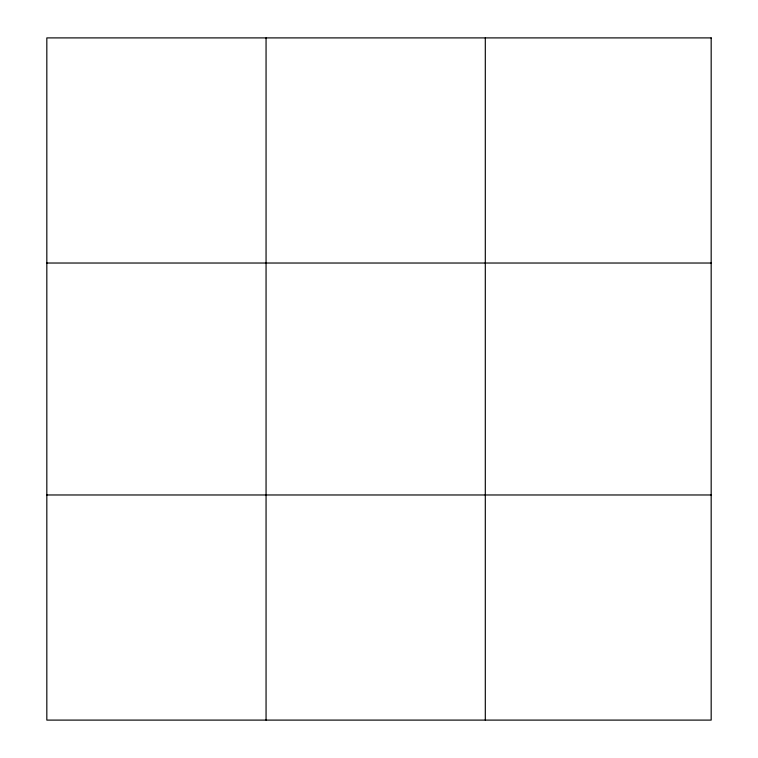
<?xml version="1.0" encoding="UTF-8"?>
<svg xmlns="http://www.w3.org/2000/svg" width="758" height="758" viewBox="0 0 758 758"><rect width="100%" height="100%" fill="white"/><g stroke="black" fill="none" stroke-linecap="round" stroke-linejoin="round"><path stroke-width="1.14" d="M266.058 720.1L266.058 37.9M485.3 720.1L485.3 37.9M46.825 263.026L711.175 263.026M46.825 494.974L711.175 494.974M711.175 37.9L711.175 720.1L46.825 720.1L46.825 37.9L711.175 37.9"/></g></svg>
